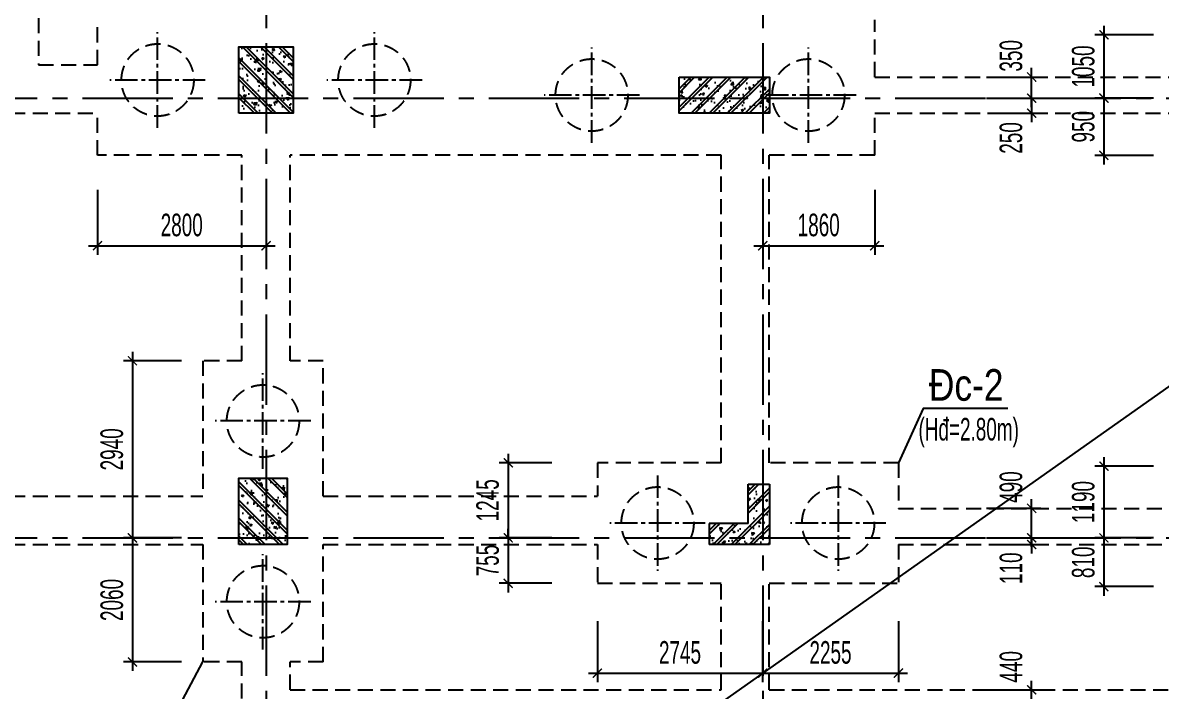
# Model space of a CAD drawing. Extents: x 1719887 to 1865417, y -150890 to 59748.
# Drawn here: x 1761390 to 1780299, y -113193 to -102098 of the extents above; entities that cross this region are included whole.
import ezdxf
from ezdxf.enums import TextEntityAlignment as Align

# ---------------------------------------------------------------- set-up
doc = ezdxf.new("R2010")
doc.units = 0
doc.header["$LTSCALE"] = 1000
doc.header["$MEASUREMENT"] = 0
doc.header["$PDMODE"] = 3
doc.linetypes.add('CENTER2', pattern=[1.125, 0.75, -0.125, 0.125, -0.125])
doc.linetypes.add('HIDDEN', pattern=[0.375, 0.25, -0.125])
doc.layers.get('0').update_dxf_attribs({"linetype": 'CONTINUOUS'})
doc.layers.get('Defpoints').update_dxf_attribs({"linetype": 'CONTINUOUS'})
for name, color, linetype in [('CDC.01.AXIS', 160, 'CENTER2'), ('CDC.02.DIM', 1, 'CONTINUOUS'), ('CDC.04.HIDDEN', 8, 'HIDDEN'), ('CDC.05.STEEL', 4, 'CONTINUOUS'), ('CDC.06.TEXT', 2, 'CONTINUOUS'), ('CDC.10.HATCH', 9, 'CONTINUOUS'), ('CDC.11.NOTE', 8, 'CONTINUOUS'), ('KCS_CHI', 1, 'CONTINUOUS')]:
    doc.layers.add(name, color=color, linetype=linetype)
doc.layers.add('KCS_Plotter', color=11, linetype='CONTINUOUS', plot=False)
doc.styles.add('ARIAL', font='arial.ttf', dxfattribs={"width": 0.6})
doc.dimstyles.new('D150', dxfattribs={"dimscale": 150, "dimtxt": 2.5, "dimasz": 1, "dimexe": 1, "dimexo": 0, "dimgap": 1, "dimtad": 1, "dimdec": 0, "dimdsep": 46, "dimtxsty": 'ARIAL', "dimblk": 'ARCHTICK', "dimcen": 1, "dimdle": 1, "dimclrd": 1, "dimclre": 1, "dimclrt": 2, "dimadec": 0, "dimazin": 0, "dimtfac": 0.00072, "dimtdec": 0, "dimtix": 1, "dimtmove": 2, "dimatfit": 3, "dimldrblk": 'ARCHTICK', "dimfxl": 1, "dimtolj": 1, "dimlwd": -1, "dimlwe": -1, "dimarcsym": 0})

# ---------------------------------------------------------------- blocks, each defined once
blk = doc.blocks.new('MONG')
at = {"layer": 'CDC.10.HATCH'}
h = blk.add_hatch(dxfattribs=at)
h.set_pattern_fill('CHAU-01', color=256, scale=50, style=0, pattern_type=2)
h.set_pattern_definition([(310, (0, -183495.4), (358.63009, 31.376067), [37.5, -412.5]), (5, (0, -183495.4), (-69.37567, -376.09607), [30, -330]), (259.5486, (29.9, -183492.77), (289.25469, -344.71977), [31.870095, -350.571056]), (313.8158, (0, -183595.4), (533.62052, 82.75951), [56.25, -618.75]), (263.3644, (44.47, -183588.5), (467.33135, -487.05894), [47.80514, -525.8565]), (8.8158, (0, -183595.4), (467.33097, -487.0593), [45, -495]), (339, (50, -183570.4), (298.453526, 201.309445), [37.5, -412.5]), (34, (50, -183570.4), (121.657666, -362.57502), [30, -330]), (288.5486, (74.87, -183553.6), (420.111314, -161.26525), [31.870095, -350.571056]), (322.5, (0, -183495.39), (6.079928, -166.446927), [0, -326, 0, -335, 0, -331.25]), (352.5, (0, -183495.39), (131.534769, -197.205856), [0, -191, 0, -318.5, 0, -126.25]), (32.5, (-111.5, -183495.39), (266.911218, 11.277436), [0, -125, 0, -390, 0, -517.5]), (42.5, (-161.5, -183495.39), (291.593085, -50.05249), [0, -162.5, 0, -259, 0, -367.5]), (315, (0, -183495.39), (-150.26019, -150.26019), []), (315, (0, -183556.64), (-150.26019, -150.26019), [])])
h.paths.add_polyline_path([(1765430, -103598), (1764980, -103598), (1764980, -103348), (1765430, -103348)])
h.paths.add_polyline_path([(1765430, -103348), (1764980, -103348), (1764980, -102498), (1765430, -102498)])
h.paths.add_polyline_path([(1765880, -103348), (1765430, -103348), (1765430, -102498), (1765880, -102498)])
h.paths.add_polyline_path([(1765880, -103598), (1765430, -103598), (1765430, -103348), (1765880, -103348)])
h = blk.add_hatch(dxfattribs=at)
h.set_pattern_fill('CHAU-01', color=256, scale=50, style=0, pattern_type=2)
h.set_pattern_definition([(50, (0, 0), (358.63009, -31.376067), [37.5, -412.5]), (355, (0, 0), (-69.37567, 376.09607), [30, -330]), (100.4514, (29.9, -2.6), (289.25469, 344.71977), [31.870095, -350.571056]), (46.1842, (0, 100), (533.62052, -82.75951), [56.25, -618.75]), (96.6356, (44.47, 93.1), (467.33135, 487.05894), [47.80514, -525.8565]), (351.1842, (0, 100), (467.33097, 487.0593), [45, -495]), (21, (50, 75), (298.453526, -201.309445), [37.5, -412.5]), (326, (50, 75), (121.657666, 362.57502), [30, -330]), (71.4514, (74.87, 58.22), (420.111314, 161.26525), [31.870095, -350.571056]), (37.5, (0, 0), (6.079928, 166.446927), [0, -326, 0, -335, 0, -331.25]), (7.5, (0, 0), (131.534769, 197.205856), [0, -191, 0, -318.5, 0, -126.25]), (327.5, (-111.5, 0), (266.911218, -11.277436), [0, -125, 0, -390, 0, -517.5]), (317.5, (-161.5, 0), (291.593085, 50.05249), [0, -162.5, 0, -259, 0, -367.5]), (45, (0, 0), (-150.26019, 150.26019), []), (45, (0, 61.25), (-150.26019, 150.26019), [])])
h.paths.add_polyline_path([(1772290, -102998), (1773680, -102998), (1773680, -103348), (1772290, -103348)])
h.paths.add_polyline_path([(1772290, -103348), (1773680, -103348), (1773680, -103598), (1772290, -103598)])
h.paths.add_polyline_path([(1773680, -103348), (1773790, -103348), (1773790, -103598), (1773680, -103598)])
h.paths.add_polyline_path([(1773680, -102998), (1773790, -102998), (1773790, -103348), (1773680, -103348)])
h = blk.add_hatch(dxfattribs=at)
h.set_pattern_fill('CHAU-01', color=256, scale=50, style=0, pattern_type=2)
h.set_pattern_definition([(310, (16399.96, -183495.4), (358.63009, 31.376067), [37.5, -412.5]), (5, (16399.96, -183495.4), (-69.37567, -376.09607), [30, -330]), (259.5486, (16429.85, -183492.77), (289.25469, -344.71977), [31.870095, -350.571056]), (313.8158, (16399.96, -183595.4), (533.62052, 82.75951), [56.25, -618.75]), (263.3644, (16444.43, -183588.5), (467.33135, -487.05894), [47.80514, -525.8565]), (8.8158, (16399.96, -183595.4), (467.33097, -487.0593), [45, -495]), (339, (16449.96, -183570.4), (298.453526, 201.309445), [37.5, -412.5]), (34, (16449.96, -183570.4), (121.657666, -362.57502), [30, -330]), (288.5486, (16474.83, -183553.6), (420.111314, -161.26525), [31.870095, -350.571056]), (322.5, (16399.96, -183495.39), (6.079928, -166.446927), [0, -326, 0, -335, 0, -331.25]), (352.5, (16399.96, -183495.39), (131.534769, -197.205856), [0, -191, 0, -318.5, 0, -126.25]), (32.5, (16288.46, -183495.39), (266.911218, 11.277436), [0, -125, 0, -390, 0, -517.5]), (42.5, (16238.46, -183495.39), (291.593085, -50.05249), [0, -162.5, 0, -259, 0, -367.5]), (315, (16399.96, -183495.39), (-150.26019, -150.26019), []), (315, (16399.96, -183556.64), (-150.26019, -150.26019), [])])
h.paths.add_polyline_path([(1765330, -110757), (1764980, -110757), (1764980, -110648), (1765330, -110648)])
h.paths.add_polyline_path([(1765330, -110648), (1764980, -110648), (1764980, -109657), (1765330, -109657)])
h.paths.add_polyline_path([(1765780, -110648), (1765330, -110648), (1765330, -109657), (1765780, -109657)])
h.paths.add_polyline_path([(1765780, -110757), (1765330, -110757), (1765330, -110648), (1765780, -110648)])
h = blk.add_hatch(dxfattribs=at)
h.set_pattern_fill('CHAU-01', color=256, scale=50, style=0, pattern_type=2)
h.set_pattern_definition([(230, (3514359.5, -183495.4), (-358.63009, 31.376067), [37.5, -412.5]), (175, (3514359.5, -183495.4), (69.37567, -376.09607), [30, -330]), (280.4514, (3514329.6, -183492.77), (-289.25469, -344.71977), [31.870095, -350.571056]), (226.1842, (3514359.5, -183595.4), (-533.62052, 82.75951), [56.25, -618.75]), (276.6356, (3514315.03, -183588.5), (-467.33135, -487.05894), [47.80514, -525.8565]), (171.1842, (3514359.5, -183595.4), (-467.33097, -487.0593), [45, -495]), (201, (3514309.5, -183570.4), (-298.453526, 201.309445), [37.5, -412.5]), (146, (3514309.5, -183570.4), (-121.657666, -362.57502), [30, -330]), (251.4514, (3514284.63, -183553.6), (-420.111314, -161.26525), [31.870095, -350.571056]), (217.5, (3514359.5, -183495.39), (-6.079928, -166.446927), [0, -326, 0, -335, 0, -331.25]), (187.5, (3514359.5, -183495.39), (-131.534769, -197.205856), [0, -191, 0, -318.5, 0, -126.25]), (147.5, (3514471, -183495.39), (-266.911218, 11.277436), [0, -125, 0, -390, 0, -517.5]), (137.5, (3514521, -183495.39), (-291.593085, -50.05249), [0, -162.5, 0, -259, 0, -367.5]), (225, (3514359.5, -183495.39), (150.26019, -150.26019), []), (225, (3514359.5, -183556.64), (150.26019, -150.26019), [])])
h.paths.add_polyline_path([(1773680, -110648), (1773790, -110648), (1773790, -109757), (1773680, -109757)])
h.paths.add_polyline_path([(1772790, -110648), (1773680, -110648), (1773680, -109757), (1773440, -109757), (1773440, -110407), (1772790, -110407)])
h.paths.add_polyline_path([(1772790, -110757), (1773680, -110757), (1773680, -110648), (1772790, -110648)])
h.paths.add_polyline_path([(1773680, -110757), (1773790, -110757), (1773790, -110648), (1773680, -110648)])
at = {"layer": 'CDC.01.AXIS', "ltscale": 2}
for p, q in [((1765430, -61938), (1765430, -120474)), ((1773680, -61938), (1773680, -120474)), ((1733131, -103348), (1840145, -103348)), ((1733131, -110648), (1840145, -110648))]:
    blk.add_line(p, q, dxfattribs=at)
at = {"layer": 'CDC.05.STEEL', "ltscale": 2000}
for p, q in [((1773440, -110407), (1773440, -109757)), ((1773440, -109757), (1773790, -109757)), ((1773790, -109757), (1773790, -110757)), ((1772790, -110407), (1772790, -110757)), ((1773440, -110407), (1772790, -110407)), ((1773790, -110757), (1772790, -110757))]:
    blk.add_line(p, q, dxfattribs=at)
for points in [[(1764980, -103598), (1764980, -102498), (1765880, -102498), (1765880, -103598)], [(1772290, -102998), (1773790, -102998), (1773790, -103598), (1772290, -103598)], [(1764980, -110757), (1764980, -109657), (1765780, -109657), (1765780, -110757)]]:
    blk.add_lwpolyline(points, close=True, dxfattribs=at)
blk = doc.blocks.new('_ARCHTICK')
at = {"color": 0, "linetype": 'ByBlock', "const_width": 0.15}
blk.add_lwpolyline([(-0.5, -0.5), (0.5, 0.5)], dxfattribs=at)
blk = doc.blocks.new('*D76')
at = {"layer": 'CDC.02.DIM', "color": 1, "transparency": 16777216}
for p, q in [((1763211, -107557), (1763211, -110798)), ((1764024, -107707), (1763061, -107707)), ((1764024, -110648), (1763061, -110648))]:
    blk.add_line(p, q, dxfattribs=at)
at = {"layer": 'Defpoints', "color": 0, "transparency": 16777216}
for p in [(1764024, -107707), (1763211, -110648), (1764024, -110648)]:
    blk.add_point(p, dxfattribs=at)
at = {"layer": 'CDC.02.DIM', "color": 1, "transparency": 16777216, "xscale": 150, "yscale": 150, "zscale": 150}
for p, rotation in [((1763211, -107707), 90), ((1763211, -110648), 270)]:
    blk.add_blockref('_ARCHTICK', p, dxfattribs=dict(at, rotation=rotation))
at = {"layer": 'CDC.02.DIM', "color": 2, "transparency": 16777216, "insert": (1762870, -109178), "char_height": 375, "attachment_point": 5, "rotation": 90, "style": 'ARIAL'}
blk.add_mtext('\\A1;2940', dxfattribs=at)
blk = doc.blocks.new('*D77')
at = {"layer": 'CDC.02.DIM', "color": 1, "transparency": 16777216}
for p, q in [((1763211, -110498), (1763211, -112857)), ((1764024, -110648), (1763061, -110648)), ((1764024, -112707), (1763061, -112707))]:
    blk.add_line(p, q, dxfattribs=at)
at = {"layer": 'Defpoints', "color": 0, "transparency": 16777216}
for p in [(1764024, -110648), (1763211, -112707), (1764024, -112707)]:
    blk.add_point(p, dxfattribs=at)
at = {"layer": 'CDC.02.DIM', "color": 1, "transparency": 16777216, "xscale": 150, "yscale": 150, "zscale": 150}
for p, rotation in [((1763211, -110648), 90), ((1763211, -112707), 270)]:
    blk.add_blockref('_ARCHTICK', p, dxfattribs=dict(at, rotation=rotation))
at = {"layer": 'CDC.02.DIM', "color": 2, "transparency": 16777216, "insert": (1762870, -111678), "char_height": 375, "attachment_point": 5, "rotation": 90, "style": 'ARIAL'}
blk.add_mtext('\\A1;2060', dxfattribs=at)
blk = doc.blocks.new('*D124')
at = {"layer": 'CDC.02.DIM', "color": 1, "transparency": 16777216}
for p, q in [((1769453, -109252), (1769453, -110797)), ((1770175, -109402), (1769303, -109402)), ((1770176, -110647), (1769303, -110647))]:
    blk.add_line(p, q, dxfattribs=at)
at = {"layer": 'Defpoints', "color": 0, "transparency": 16777216}
for p in [(1770175, -109402), (1769453, -110647), (1770176, -110647)]:
    blk.add_point(p, dxfattribs=at)
at = {"layer": 'CDC.02.DIM', "color": 1, "transparency": 16777216, "xscale": 150, "yscale": 150, "zscale": 150}
for p, rotation in [((1769453, -109402), 90), ((1769453, -110647), 270)]:
    blk.add_blockref('_ARCHTICK', p, dxfattribs=dict(at, rotation=rotation))
at = {"layer": 'CDC.02.DIM', "color": 2, "transparency": 16777216, "insert": (1769112, -110024), "char_height": 375, "attachment_point": 5, "rotation": 90, "style": 'ARIAL'}
blk.add_mtext('\\A1;1245', dxfattribs=at)
blk = doc.blocks.new('*D125')
at = {"layer": 'CDC.02.DIM', "color": 1, "transparency": 16777216}
for p, q in [((1769453, -110647), (1769453, -110497)), ((1770176, -110647), (1769303, -110647)), ((1769453, -110647), (1769453, -111402)), ((1770175, -111402), (1769303, -111402)), ((1769453, -111402), (1769453, -111552))]:
    blk.add_line(p, q, dxfattribs=at)
at = {"layer": 'Defpoints', "color": 0, "transparency": 16777216}
for p in [(1770176, -110647), (1769453, -111402), (1770175, -111402)]:
    blk.add_point(p, dxfattribs=at)
at = {"layer": 'CDC.02.DIM', "color": 1, "transparency": 16777216, "xscale": 150, "yscale": 150, "zscale": 150}
for p, rotation in [((1769453, -110647), 270), ((1769453, -111402), 90)]:
    blk.add_blockref('_ARCHTICK', p, dxfattribs=dict(at, rotation=rotation))
at = {"layer": 'CDC.02.DIM', "color": 2, "transparency": 16777216, "insert": (1769112, -111024), "char_height": 375, "attachment_point": 5, "rotation": 90, "style": 'ARIAL'}
blk.add_mtext('\\A1;755', dxfattribs=at)
blk = doc.blocks.new('*D142')
at = {"layer": 'CDC.02.DIM', "color": 1, "transparency": 16777216}
for p, q in [((1780169, -102298), (1779197, -102298)), ((1779347, -102148), (1779347, -103498)), ((1780169, -103348), (1779197, -103348))]:
    blk.add_line(p, q, dxfattribs=at)
at = {"layer": 'Defpoints', "color": 0, "transparency": 16777216}
for p in [(1780169, -102298), (1779347, -103348), (1780169, -103348)]:
    blk.add_point(p, dxfattribs=at)
at = {"layer": 'CDC.02.DIM', "color": 1, "transparency": 16777216, "xscale": 150, "yscale": 150, "zscale": 150}
for p, rotation in [((1779347, -102298), 90), ((1779347, -103348), 270)]:
    blk.add_blockref('_ARCHTICK', p, dxfattribs=dict(at, rotation=rotation))
at = {"layer": 'CDC.02.DIM', "color": 2, "transparency": 16777216, "insert": (1779005, -102823), "char_height": 375, "attachment_point": 5, "rotation": 90, "style": 'ARIAL'}
blk.add_mtext('\\A1;1050', dxfattribs=at)
blk = doc.blocks.new('*D143')
at = {"layer": 'CDC.02.DIM', "color": 1, "transparency": 16777216}
for p, q in [((1779347, -103198), (1779347, -104448)), ((1780169, -103348), (1779197, -103348)), ((1780169, -104298), (1779197, -104298))]:
    blk.add_line(p, q, dxfattribs=at)
at = {"layer": 'Defpoints', "color": 0, "transparency": 16777216}
for p in [(1780169, -103348), (1779347, -104298), (1780169, -104298)]:
    blk.add_point(p, dxfattribs=at)
at = {"layer": 'CDC.02.DIM', "color": 1, "transparency": 16777216, "xscale": 150, "yscale": 150, "zscale": 150}
for p, rotation in [((1779347, -103348), 90), ((1779347, -104298), 270)]:
    blk.add_blockref('_ARCHTICK', p, dxfattribs=dict(at, rotation=rotation))
at = {"layer": 'CDC.02.DIM', "color": 2, "transparency": 16777216, "insert": (1779005, -103823), "char_height": 375, "attachment_point": 5, "rotation": 90, "style": 'ARIAL'}
blk.add_mtext('\\A1;950', dxfattribs=at)
blk = doc.blocks.new('*D144')
at = {"layer": 'CDC.02.DIM', "color": 1, "transparency": 16777216}
for p, q in [((1780169, -109457), (1779197, -109457)), ((1779347, -109307), (1779347, -110798)), ((1780169, -110648), (1779197, -110648))]:
    blk.add_line(p, q, dxfattribs=at)
at = {"layer": 'Defpoints', "color": 0, "transparency": 16777216}
for p in [(1780169, -109457), (1779347, -110648), (1780169, -110648)]:
    blk.add_point(p, dxfattribs=at)
at = {"layer": 'CDC.02.DIM', "color": 1, "transparency": 16777216, "xscale": 150, "yscale": 150, "zscale": 150}
for p, rotation in [((1779347, -109457), 90), ((1779347, -110648), 270)]:
    blk.add_blockref('_ARCHTICK', p, dxfattribs=dict(at, rotation=rotation))
at = {"layer": 'CDC.02.DIM', "color": 2, "transparency": 16777216, "insert": (1779005, -110053), "char_height": 375, "attachment_point": 5, "rotation": 90, "style": 'ARIAL'}
blk.add_mtext('\\A1;1190', dxfattribs=at)
blk = doc.blocks.new('*D145')
at = {"layer": 'CDC.02.DIM', "color": 1, "transparency": 16777216}
for p, q in [((1779347, -110498), (1779347, -111607)), ((1780169, -110648), (1779197, -110648)), ((1780169, -111457), (1779197, -111457))]:
    blk.add_line(p, q, dxfattribs=at)
at = {"layer": 'Defpoints', "color": 0, "transparency": 16777216}
for p in [(1780169, -110648), (1779347, -111457), (1780169, -111457)]:
    blk.add_point(p, dxfattribs=at)
at = {"layer": 'CDC.02.DIM', "color": 1, "transparency": 16777216, "xscale": 150, "yscale": 150, "zscale": 150}
for p, rotation in [((1779347, -110648), 90), ((1779347, -111457), 270)]:
    blk.add_blockref('_ARCHTICK', p, dxfattribs=dict(at, rotation=rotation))
at = {"layer": 'CDC.02.DIM', "color": 2, "transparency": 16777216, "insert": (1779005, -111053), "char_height": 375, "attachment_point": 5, "rotation": 90, "style": 'ARIAL'}
blk.add_mtext('\\A1;810', dxfattribs=at)
blk = doc.blocks.new('*D206')
at = {"layer": 'CDC.02.DIM', "color": 1, "transparency": 16777216}
for p, q in [((1770934, -112030), (1770934, -113042)), ((1773679, -112030), (1773679, -113042)), ((1770784, -112892), (1773829, -112892))]:
    blk.add_line(p, q, dxfattribs=at)
at = {"layer": 'Defpoints', "color": 0, "transparency": 16777216}
for p in [(1770934, -112030), (1773679, -112030), (1773679, -112892)]:
    blk.add_point(p, dxfattribs=at)
at = {"layer": 'CDC.02.DIM', "color": 1, "transparency": 16777216, "xscale": 150, "yscale": 150, "zscale": 150, "rotation": 180}
blk.add_blockref('_ARCHTICK', (1770934, -112892), dxfattribs=at)
at = {"layer": 'CDC.02.DIM', "color": 1, "transparency": 16777216, "xscale": 150, "yscale": 150, "zscale": 150}
blk.add_blockref('_ARCHTICK', (1773679, -112892), dxfattribs=at)
at = {"layer": 'CDC.02.DIM', "color": 2, "transparency": 16777216, "insert": (1772306, -112551), "char_height": 375, "attachment_point": 5, "style": 'ARIAL'}
blk.add_mtext('\\A1;2745', dxfattribs=at)
blk = doc.blocks.new('*D207')
at = {"layer": 'CDC.02.DIM', "color": 1, "transparency": 16777216}
for p, q in [((1773679, -112030), (1773679, -113042)), ((1775934, -112030), (1775934, -113042)), ((1773529, -112892), (1776084, -112892))]:
    blk.add_line(p, q, dxfattribs=at)
at = {"layer": 'Defpoints', "color": 0, "transparency": 16777216}
for p in [(1773679, -112030), (1775934, -112030), (1775934, -112892)]:
    blk.add_point(p, dxfattribs=at)
at = {"layer": 'CDC.02.DIM', "color": 1, "transparency": 16777216, "xscale": 150, "yscale": 150, "zscale": 150, "rotation": 180}
blk.add_blockref('_ARCHTICK', (1773679, -112892), dxfattribs=at)
at = {"layer": 'CDC.02.DIM', "color": 1, "transparency": 16777216, "xscale": 150, "yscale": 150, "zscale": 150}
blk.add_blockref('_ARCHTICK', (1775934, -112892), dxfattribs=at)
at = {"layer": 'CDC.02.DIM', "color": 2, "transparency": 16777216, "insert": (1774806, -112551), "char_height": 375, "attachment_point": 5, "style": 'ARIAL'}
blk.add_mtext('\\A1;2255', dxfattribs=at)
blk = doc.blocks.new('*D397')
at = {"layer": 'CDC.02.DIM', "color": 1, "transparency": 16777216}
for p, q in [((1762630, -104869), (1762630, -105948)), ((1765430, -104869), (1765430, -105948)), ((1762480, -105798), (1765580, -105798))]:
    blk.add_line(p, q, dxfattribs=at)
at = {"layer": 'Defpoints', "color": 0, "transparency": 16777216}
for p in [(1762630, -104869), (1765430, -104869), (1765430, -105798)]:
    blk.add_point(p, dxfattribs=at)
at = {"layer": 'CDC.02.DIM', "color": 1, "transparency": 16777216, "xscale": 150, "yscale": 150, "zscale": 150, "rotation": 180}
blk.add_blockref('_ARCHTICK', (1762630, -105798), dxfattribs=at)
at = {"layer": 'CDC.02.DIM', "color": 1, "transparency": 16777216, "xscale": 150, "yscale": 150, "zscale": 150}
blk.add_blockref('_ARCHTICK', (1765430, -105798), dxfattribs=at)
at = {"layer": 'CDC.02.DIM', "color": 2, "transparency": 16777216, "insert": (1764030, -105456), "char_height": 375, "attachment_point": 5, "style": 'ARIAL'}
blk.add_mtext('\\A1;2800', dxfattribs=at)
blk = doc.blocks.new('*D398')
at = {"layer": 'CDC.02.DIM', "color": 1, "transparency": 16777216}
for p, q in [((1773680, -104869), (1773680, -105948)), ((1775540, -104869), (1775540, -105948)), ((1773530, -105798), (1775690, -105798))]:
    blk.add_line(p, q, dxfattribs=at)
at = {"layer": 'Defpoints', "color": 0, "transparency": 16777216}
for p in [(1773680, -104869), (1775540, -104869), (1775540, -105798)]:
    blk.add_point(p, dxfattribs=at)
at = {"layer": 'CDC.02.DIM', "color": 1, "transparency": 16777216, "xscale": 150, "yscale": 150, "zscale": 150, "rotation": 180}
blk.add_blockref('_ARCHTICK', (1773680, -105798), dxfattribs=at)
at = {"layer": 'CDC.02.DIM', "color": 1, "transparency": 16777216, "xscale": 150, "yscale": 150, "zscale": 150}
blk.add_blockref('_ARCHTICK', (1775540, -105798), dxfattribs=at)
at = {"layer": 'CDC.02.DIM', "color": 2, "transparency": 16777216, "insert": (1774610, -105456), "char_height": 375, "attachment_point": 5, "style": 'ARIAL'}
blk.add_mtext('\\A1;1860', dxfattribs=at)
blk = doc.blocks.new('*D1086')
at = {"layer": 'Defpoints', "color": 0, "transparency": 16777216}
for p in [(1777387, -102998), (1778147, -102998), (1777307, -103348)]:
    blk.add_point(p, dxfattribs=at)
at = {"layer": 'KCS_CHI', "color": 1, "transparency": 16777216}
for p, q in [((1778147, -103498), (1778147, -102848)), ((1777397, -102998), (1778297, -102998)), ((1777397, -103348), (1778297, -103348))]:
    blk.add_line(p, q, dxfattribs=at)
at = {"layer": 'KCS_CHI', "color": 1, "transparency": 16777216, "xscale": 150, "yscale": 150, "zscale": 150}
for p, rotation in [((1778147, -102998), 90), ((1778147, -103348), 270)]:
    blk.add_blockref('_ARCHTICK', p, dxfattribs=dict(at, rotation=rotation))
at = {"layer": 'KCS_CHI', "color": 2, "transparency": 16777216, "insert": (1777805, -102646), "char_height": 375, "attachment_point": 5, "rotation": 90, "style": 'ARIAL'}
blk.add_mtext('\\A1;350', dxfattribs=at)
blk = doc.blocks.new('*D1087')
at = {"layer": 'Defpoints', "color": 0, "transparency": 16777216}
for p in [(1777416, -103348), (1777436, -103598), (1778147, -103598)]:
    blk.add_point(p, dxfattribs=at)
at = {"layer": 'KCS_CHI', "color": 1, "transparency": 16777216}
for p, q in [((1778147, -103348), (1778147, -103198)), ((1777416, -103348), (1778297, -103348)), ((1778147, -103348), (1778147, -103598)), ((1777436, -103598), (1778297, -103598)), ((1778147, -103598), (1778147, -103748))]:
    blk.add_line(p, q, dxfattribs=at)
at = {"layer": 'KCS_CHI', "color": 1, "transparency": 16777216, "xscale": 150, "yscale": 150, "zscale": 150}
for p, rotation in [((1778147, -103348), 270), ((1778147, -103598), 90)]:
    blk.add_blockref('_ARCHTICK', p, dxfattribs=dict(at, rotation=rotation))
at = {"layer": 'KCS_CHI', "color": 2, "transparency": 16777216, "insert": (1777805, -104009), "char_height": 375, "attachment_point": 5, "rotation": 90, "style": 'ARIAL'}
blk.add_mtext('\\A1;250', dxfattribs=at)
blk = doc.blocks.new('*D1088')
at = {"layer": 'Defpoints', "color": 0, "transparency": 16777216}
for p in [(1777387, -110157), (1778147, -110157), (1777307, -110648)]:
    blk.add_point(p, dxfattribs=at)
at = {"layer": 'KCS_CHI', "color": 1, "transparency": 16777216}
for p, q in [((1778147, -110798), (1778147, -110007)), ((1777397, -110157), (1778297, -110157)), ((1777397, -110648), (1778297, -110648))]:
    blk.add_line(p, q, dxfattribs=at)
at = {"layer": 'KCS_CHI', "color": 1, "transparency": 16777216, "xscale": 150, "yscale": 150, "zscale": 150}
for p, rotation in [((1778147, -110157), 90), ((1778147, -110648), 270)]:
    blk.add_blockref('_ARCHTICK', p, dxfattribs=dict(at, rotation=rotation))
at = {"layer": 'KCS_CHI', "color": 2, "transparency": 16777216, "insert": (1777805, -109805), "char_height": 375, "attachment_point": 5, "rotation": 90, "style": 'ARIAL'}
blk.add_mtext('\\A1;490', dxfattribs=at)
blk = doc.blocks.new('*D1089')
at = {"layer": 'Defpoints', "color": 0, "transparency": 16777216}
for p in [(1777416, -110648), (1777436, -110757), (1778147, -110757)]:
    blk.add_point(p, dxfattribs=at)
at = {"layer": 'KCS_CHI', "color": 1, "transparency": 16777216}
for p, q in [((1778147, -110648), (1778147, -110498)), ((1777416, -110648), (1778297, -110648)), ((1777436, -110757), (1778297, -110757)), ((1778147, -110648), (1778147, -110757)), ((1778147, -110757), (1778147, -110907))]:
    blk.add_line(p, q, dxfattribs=at)
at = {"layer": 'KCS_CHI', "color": 1, "transparency": 16777216, "xscale": 150, "yscale": 150, "zscale": 150}
for p, rotation in [((1778147, -110648), 270), ((1778147, -110757), 90)]:
    blk.add_blockref('_ARCHTICK', p, dxfattribs=dict(at, rotation=rotation))
at = {"layer": 'KCS_CHI', "color": 2, "transparency": 16777216, "insert": (1777805, -111151), "char_height": 375, "attachment_point": 5, "rotation": 90, "style": 'ARIAL'}
blk.add_mtext('\\A1;110', dxfattribs=at)
blk = doc.blocks.new('*D1091')
at = {"layer": 'Defpoints', "color": 0, "transparency": 16777216}
for p in [(1777387, -113168), (1778147, -113168), (1777307, -113608)]:
    blk.add_point(p, dxfattribs=at)
at = {"layer": 'KCS_CHI', "color": 1, "transparency": 16777216}
for p, q in [((1778147, -113758), (1778147, -113018)), ((1777397, -113168), (1778297, -113168)), ((1777397, -113608), (1778297, -113608))]:
    blk.add_line(p, q, dxfattribs=at)
at = {"layer": 'KCS_CHI', "color": 1, "transparency": 16777216, "xscale": 150, "yscale": 150, "zscale": 150}
for p, rotation in [((1778147, -113168), 90), ((1778147, -113608), 270)]:
    blk.add_blockref('_ARCHTICK', p, dxfattribs=dict(at, rotation=rotation))
at = {"layer": 'KCS_CHI', "color": 2, "transparency": 16777216, "insert": (1777805, -112788), "char_height": 375, "attachment_point": 5, "rotation": 90, "style": 'ARIAL'}
blk.add_mtext('\\A1;440', dxfattribs=at)

msp = doc.modelspace()

# ---------------------------------------------------------------- linework, layer by layer
at = {"layer": 'CDC.01.AXIS', "ltscale": 0.5}
for p, q in [((1763629.7, -103839.7), (1763629.7, -102255.7)), ((1767229.7, -103839.7), (1767229.7, -102255.7)), ((1770839.7, -104089.7), (1770839.7, -102505.7)), ((1774439.7, -104089.7), (1774439.7, -102505.7)), ((1764421.7, -103047.7), (1762837.7, -103047.7)), ((1768021.7, -103047.7), (1766437.7, -103047.7)), ((1771631.7, -103297.7), (1770047.7, -103297.7)), ((1775231.7, -103297.7), (1773647.7, -103297.7)), ((1765379.7, -109499.4), (1765379.7, -107915.4)), ((1766171.7, -108707.4), (1764587.7, -108707.4)), ((1771933.8, -109609.9), (1771933.8, -111193.9)), ((1774933.8, -109609.9), (1774933.8, -111193.9)), ((1772725.8, -110401.9), (1771141.8, -110401.9)), ((1775725.8, -110401.9), (1774141.8, -110401.9)), ((1765379.7, -112499.4), (1765379.7, -110915.4)), ((1766171.7, -111707.4), (1764587.7, -111707.4))]:
    msp.add_line(p, q, dxfattribs=at)
at = {"layer": 'CDC.04.HIDDEN'}
for p, q in [((1761649.7, -98647.7), (1761649.7, -102797.7)), ((1762629.7, -102797.7), (1762629.7, -102047.7)), ((1775539.7, -102997.7), (1775539.7, -102047.7)), ((1761649.7, -102797.7), (1762629.7, -102797.7)), ((1775539.7, -102997.7), (1780579.7, -102997.7)), ((1758179.7, -103597.7), (1762629.7, -103597.7)), ((1762629.7, -104297.7), (1762629.7, -103597.7)), ((1775539.7, -103597.7), (1780579.7, -103597.7)), ((1775539.7, -104297.7), (1775539.7, -103597.7)), ((1765029.7, -104297.7), (1762629.7, -104297.7)), ((1765029.7, -107707.4), (1765029.7, -104297.7)), ((1765829.7, -107707.4), (1765829.7, -104297.7)), ((1772989.7, -104297.7), (1765829.7, -104297.7)), ((1772989.7, -109401.9), (1772989.7, -104297.7)), ((1773789.7, -109401.9), (1773789.7, -104297.7)), ((1775539.7, -104297.7), (1773789.7, -104297.7)), ((1764379.7, -107707.4), (1764379.7, -109957.4)), ((1765029.7, -107707.4), (1764379.7, -107707.4)), ((1766379.7, -107707.4), (1765829.7, -107707.4)), ((1766379.7, -109957.4), (1766379.7, -107707.4)), ((1772989.7, -109401.9), (1770933.8, -109401.9)), ((1770933.8, -109401.9), (1770933.8, -109957.4)), ((1775933.8, -109401.9), (1773789.7, -109401.9)), ((1775933.8, -109401.9), (1775933.8, -110157.4)), ((1758179.7, -109957.4), (1764379.7, -109957.4)), ((1766379.7, -109957.4), (1770933.8, -109957.4)), ((1775933.8, -110157.4), (1780579.7, -110157.4)), ((1758179.7, -110757.4), (1764379.7, -110757.4)), ((1764379.7, -110757.4), (1764379.7, -112707.4)), ((1766379.7, -110757.4), (1770933.8, -110757.4)), ((1766379.7, -112707.4), (1766379.7, -110757.4)), ((1770933.8, -110757.4), (1770933.8, -111401.9)), ((1775933.8, -110757.4), (1780579.7, -110757.4)), ((1775933.8, -110757.4), (1775933.8, -111401.9)), ((1770933.8, -111401.9), (1772989.7, -111401.9)), ((1772989.7, -113167.7), (1772989.7, -111401.9)), ((1773789.7, -111401.9), (1775933.8, -111401.9)), ((1773789.7, -113167.7), (1773789.7, -111401.9)), ((1765029.7, -112707.4), (1764379.7, -112707.4)), ((1765029.7, -117437.6), (1765029.7, -112707.4)), ((1766379.7, -112707.4), (1765829.7, -112707.4)), ((1765829.7, -113167.7), (1765829.7, -112707.4)), ((1765829.7, -113167.7), (1772989.7, -113167.7)), ((1773789.7, -113167.7), (1781279.7, -113167.7))]:
    msp.add_line(p, q, dxfattribs=at)
for centre in [(1763629.7, -103047.7), (1767229.7, -103047.7), (1770839.7, -103297.7), (1774439.7, -103297.7), (1765379.7, -108707.4), (1771933.8, -110401.9), (1774933.8, -110401.9), (1765379.7, -111707.4)]:
    msp.add_circle(centre, 600, dxfattribs=at)
at = {"layer": 'CDC.11.NOTE'}
for points in [[(1777748.9, -108499.1), (1776344.1, -108499.1), (1775933.8, -109401.9)], [(1762177.1, -113964.3), (1763712.4, -113964.3), (1764379.7, -112707.4)]]:
    msp.add_lwpolyline(points, dxfattribs=at)
at = {"layer": 'KCS_Plotter'}
msp.add_line((1865416.7, -48101.8), (1719886.7, -150889.9), dxfattribs=at)

# ---------------------------------------------------------------- block references
at = {"layer": 'CDC.10.HATCH'}
msp.add_blockref('MONG', (0, 0), dxfattribs=at)

# ---------------------------------------------------------------- texts
at = {"layer": 'CDC.06.TEXT', "style": 'ARIAL'}
for s, height, width, p in [('Đc-2', 525, 0.8, (1777059.9, -108108.9)), ('(Hđ=2.80m)', 375, 0.6, (1777101.3, -108843.8))]:
    msp.add_text(s, height=height, dxfattribs=dict(at, width=width)).set_placement(p, align=Align.MIDDLE_CENTER)

# ---------------------------------------------------------------- dimensions: what is measured, and where the dimension line sits
at = {"layer": 'CDC.02.DIM'}
for base, p1, p2, picture, middle in [((1779346.9, -103347.7), (1780168.9, -102297.7), (1780168.9, -103347.7), '*D142', (1779005.5, -102822.7)), ((1779346.9, -104297.7), (1780168.9, -103347.7), (1780168.9, -104297.7), '*D143', (1779005.5, -103822.7)), ((1763211.1, -110647.7), (1764023.6, -107707.4), (1764023.6, -110647.7), '*D76', (1762869.7, -109177.5)), ((1769453, -110646.7), (1770175, -109401.9), (1770176, -110646.7), '*D124', (1769111.5, -110024.3)), ((1779346.9, -110647.7), (1780168.9, -109457.4), (1780168.9, -110647.7), '*D144', (1779005.5, -110052.6)), ((1763211.1, -112707.4), (1764023.6, -110647.7), (1764023.6, -112707.4), '*D77', (1762869.7, -111677.5)), ((1769453, -111401.9), (1770176, -110646.7), (1770175, -111401.9), '*D125', (1769112.3, -111024.3)), ((1779346.9, -111457.4), (1780168.9, -110647.7), (1780168.9, -111457.4), '*D145', (1779005.5, -111052.6))]:
    dim = msp.add_linear_dim(base=base, p1=p1, p2=p2, angle=90, dimstyle='D150', dxfattribs=at)
    dim.commit()
    dim.dimension.update_dxf_attribs({"geometry": picture, "text_midpoint": middle})
for base, p1, p2, picture, middle in [((1765429.8, -105797.7), (1762629.7, -104868.9), (1765429.8, -104868.9), '*D397', (1764029.8, -105456.3)), ((1775539.7, -105797.7), (1773679.7, -104868.9), (1775539.7, -104868.9), '*D398', (1774609.7, -105456.3)), ((1773678.7, -112892), (1770933.8, -112029.7), (1773678.7, -112029.7), '*D206', (1772306.3, -112550.5)), ((1775933.8, -112892), (1773678.7, -112029.7), (1775933.8, -112029.7), '*D207', (1774806.3, -112550.5))]:
    dim = msp.add_linear_dim(base=base, p1=p1, p2=p2, dimstyle='D150', dxfattribs=at)
    dim.commit()
    dim.dimension.update_dxf_attribs({"geometry": picture, "text_midpoint": middle})
at = {"layer": 'KCS_CHI'}
for base, p1, p2, picture, middle in [((1778146.6, -102997.7), (1777307.3, -103347.7), (1777387.2, -102997.7), '*D1086', (1777805.2, -102645.6)), ((1778146.6, -103597.7), (1777416.3, -103347.7), (1777435.9, -103597.7), '*D1087', (1777805.2, -104008.5)), ((1778146.6, -110157.4), (1777307.3, -110647.7), (1777387.2, -110157.4), '*D1088', (1777805.2, -109805.3)), ((1778146.6, -110757.4), (1777416.3, -110647.7), (1777435.9, -110757.4), '*D1089', (1777805.2, -111151.1)), ((1778146.6, -113167.7), (1777307.3, -113607.7), (1777387.2, -113167.7), '*D1091', (1777805.2, -112788.1))]:
    dim = msp.add_linear_dim(base=base, p1=p1, p2=p2, angle=90, dimstyle='D150', override={"dimfxl": 5, "dimfxlon": 1, "dimarcsym": 1}, dxfattribs=at)
    dim.commit()
    dim.dimension.update_dxf_attribs({"geometry": picture, "text_midpoint": middle, "dimtype": 160})

doc.saveas('drawing.dxf')
